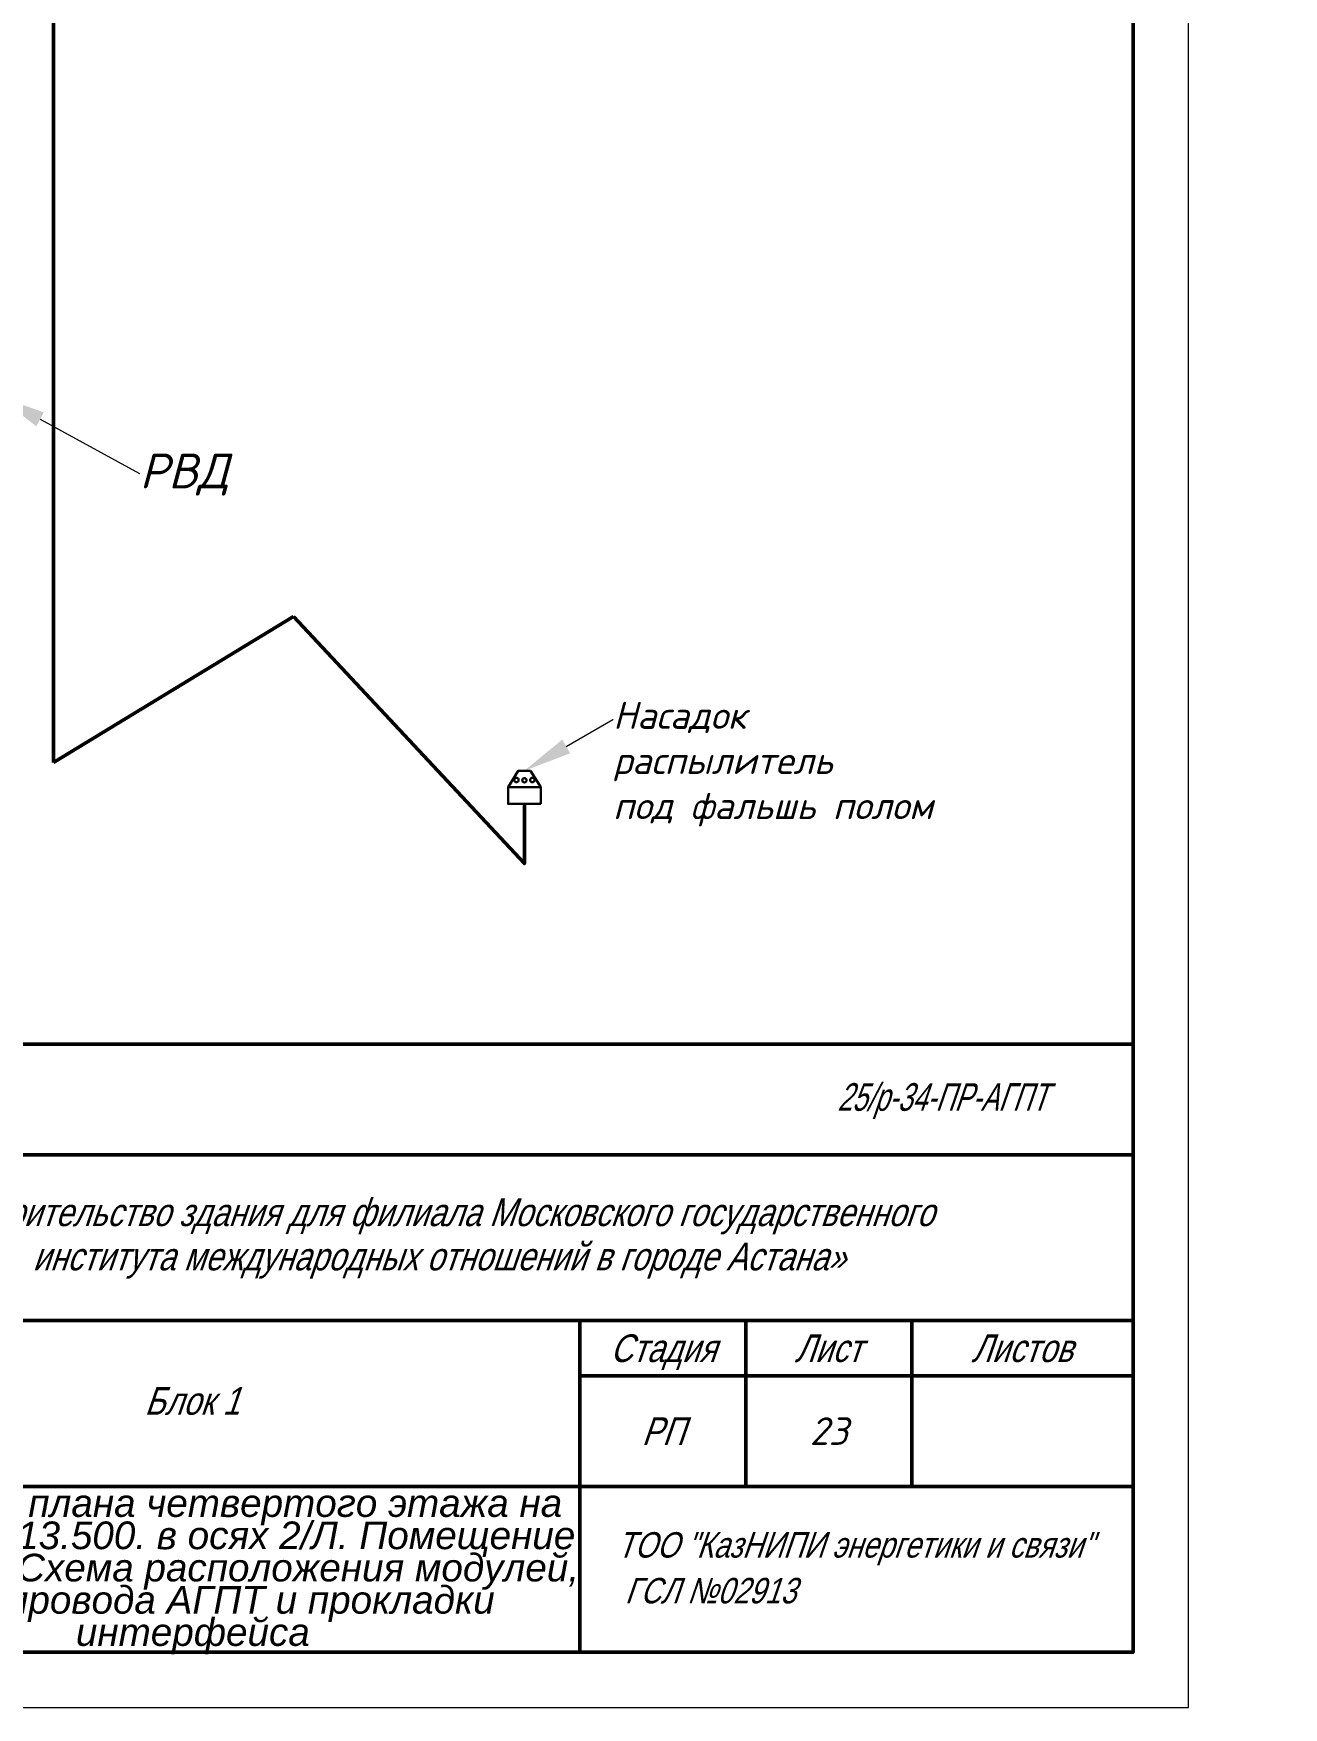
# Model space of a CAD drawing. Header units: millimetres. Extents: x 30169 to 203393, y 1026 to 13462.
# Drawn here: x 141307 to 145828, y 1026 to 7083 of the extents above; entities that cross this region are included whole.
import ezdxf
from ezdxf import colors
from ezdxf.entities.mleader import LeaderData, LeaderLine
from ezdxf.enums import TextEntityAlignment as Align
from ezdxf.math import Vec2, Vec3

# ---------------------------------------------------------------- set-up
doc = ezdxf.new("R2010")
doc.units = ezdxf.units.MM
doc.linetypes.add('CONTINUA', pattern=[0])
doc.layers.add('4.4.4._Сэндвич', color=252, linetype='Continuous', lineweight=53)
doc.layers.add('RC-Выноски', color=7, linetype='Continuous', lineweight=0)
doc.layers.add('STANDARD', color=18, linetype='Continuous', lineweight=25, true_color=0x000000)
doc.layers.add('АГПТ', color=7, linetype='Continuous')
doc.styles.add('ARIAL', font='arial.ttf')
doc.styles.add('RubezhCAD', font='arial.ttf', dxfattribs={"width": 0.8})
doc.styles.get("Standard").update_dxf_attribs({"font": 'arial.ttf'})
doc.styles.add('Архитектурный', font='isocpeui.ttf')

# ---------------------------------------------------------------- blocks, each defined once
blk = doc.blocks.new('*U297')
at = {"lineweight": 0}
blk.add_lwpolyline([(-415, -5), (5, -5), (5, 292), (-415, 292)], close=True, dxfattribs=at)
at = {"color": 0, "linetype": 'Continuous', "lineweight": 50}
blk.add_lwpolyline([(-395, 287), (0, 287), (0, 0), (-395, 0)], close=True, dxfattribs=at)
at = {"lineweight": 0}
blk.add_lwpolyline([(0, -5), (5, -5), (5, 0)], dxfattribs=at)
at = {"layer": 'STANDARD', "color": 0, "linetype": 'Continuous', "lineweight": 50}
for p, q in [((-185, 55), (0, 55)), ((-120, 45), (0, 45)), ((-185, 30), (0, 30)), ((-50, 0), (-50, 30)), ((-35, 15), (-35, 30)), ((-20, 30), (-20, 15)), ((-50, 25), (0, 25)), ((-120, 15), (0, 15))]:
    blk.add_line(p, q, dxfattribs=at)
at = {"layer": 'STANDARD', "color": 0, "linetype": 'Continuous', "lineweight": 13}
for p, q in [((-50, 15), (0, 15)), ((-50, 0), (-50, 15)), ((0, 15), (0, 0)), ((0, 0), (-185, 0))]:
    blk.add_line(p, q, dxfattribs=at)
at = {"layer": 'STANDARD', "color": 0, "linetype": 'Continuous', "lineweight": 13, "style": 'ARIAL', "oblique": 19}
for s, width, p, p2 in [('25/р-34-ПР-АГПТ', 0.68161, (-26.75, 48.97), (-7.75, 48.97)), ('«Строительство здания для филиала Московского государственного ', 0.80229, (-108.27, 38.54), (-17.24, 38.54)), ('института международных отношений в городе Астана»', 0.801042, (-99.49, 34.54), (-26.02, 34.54)), ('Листов', 0.802125, (-14.62, 26.25), (-5.48, 26.25)), ('Блок 1', 0.802776, (-89.38, 21.48), (-80.78, 21.48)), ('РП', 0.798948, (-44.43, 18.75), (-40.57, 18.75))]:
    blk.add_text(s, height=2.5, dxfattribs=dict(at, width=width)).set_placement(p, p2, align=Align.FIT)
at = {"layer": 'STANDARD', "color": 0, "linetype": 'Continuous', "lineweight": 50, "style": 'ARIAL', "oblique": 19}
for s, width, p, p2 in [('Стадия', 0.800956, (-47.28, 26.25), (-37.72, 26.25)), ('Лист', 0.799437, (-30.6, 26.25), (-24.53, 26.25))]:
    blk.add_text(s, height=2.5, dxfattribs=dict(at, width=width)).set_placement(p, p2, align=Align.FIT)
at = {"layer": 'STANDARD', "color": 0, "linetype": 'Continuous', "lineweight": 5, "style": 'ARIAL', "oblique": 19}
for s, width, p, p2 in [('ТОО "КазНИПИ энергетики и связи" ', 0.800126, (-46.66, 8.56), (-2.96, 8.56)), (' ГСЛ №02913                               ', 0.795255, (-46.66, 4.42), (-8.48, 4.42))]:
    blk.add_text(s, height=2.3, dxfattribs=dict(at, width=width)).set_placement(p, p2, align=Align.FIT)
blk = doc.blocks.new('насадок')
at = {"layer": 'АГПТ', "color": 5, "linetype": 'ByBlock', "lineweight": 30}
for points in [[(4552758.7, 918816.9), (4552927.1, 918816.9), (4552927.1, 918731.1), (4552758.7, 918731.1)], [(4552811.6, 918645.3), (4552874.2, 918645.3), (4552927.1, 918731.1), (4552758.7, 918731.1)]]:
    blk.add_lwpolyline(points, close=True, dxfattribs=at)
for centre in [(4552801.9, 918693.4), (4552842.9, 918694.7), (4552883.9, 918693.4)]:
    blk.add_circle(centre, 11.4, dxfattribs=at)
blk = doc.blocks.new('монтBTH')
at = {"layer": 'RC-Выноски'}
ml = blk.add_multileader_mtext('Standard', dxfattribs=at)
ml.set_content('плита перекрытия', color=256, style='RubezhCAD')
ml.set_leader_properties()
ml.build(insert=Vec2(0, 0))
ml.multileader.update_dxf_attribs({"text_left_attachment_type": 2, "dogleg_length": 2, "arrow_head_size": 400, "scale": 100})
ctx = ml.context
ctx.base_point, ctx.scale, ctx.char_height, ctx.arrow_head_size, ctx.landing_gap_size, ctx.plane_origin = Vec3(4840785, -930815), 100, 250, 400, 100, Vec3(4361989, -1118802)
ctx.left_attachment, ctx.text_align_type = 2, 1
notes = []
notes.append((ctx, [(1, (1, 1, 0), (4843511, -930815), (-1, 0), 200, [(0, [(4843857, -932126)], 0, [])])]))
ctx.mtext.insert, ctx.mtext.width, ctx.mtext.alignment, ctx.mtext.flow_direction = Vec3(4842048, -930655), 2861.91, 2, 5
ml = blk.add_multileader_mtext('Standard', dxfattribs=at)
ml.set_content('труба гофрированная', color=256, style='RubezhCAD')
ml.set_leader_properties()
ml.build(insert=Vec2(0, 0))
ml.multileader.update_dxf_attribs({"text_left_attachment_type": 2, "dogleg_length": 2, "arrow_head_size": 400, "scale": 100})
ctx = ml.context
ctx.base_point, ctx.scale, ctx.char_height, ctx.arrow_head_size, ctx.landing_gap_size, ctx.plane_origin = Vec3(4840290, -934409), 100, 250, 400, 100, Vec3(4361989, -1122393)
ctx.left_attachment, ctx.text_align_type = 2, 1
notes.append((ctx, [(1, (1, 1, 0), (4843511, -934406), (-1, 0), 200, [(0, [(4843857, -933478)], 0, [])])]))
ctx.mtext.insert, ctx.mtext.width, ctx.mtext.alignment, ctx.mtext.flow_direction = Vec3(4841800, -934244), 2861.91, 2, 5
ml = blk.add_multileader_mtext('Standard', dxfattribs=at)
ml.set_content('скоба крепежная', color=256, style='RubezhCAD')
ml.set_leader_properties()
ml.build(insert=Vec2(0, 0))
ml.multileader.update_dxf_attribs({"text_left_attachment_type": 2, "dogleg_length": 2, "arrow_head_size": 400, "scale": 100})
ctx = ml.context
ctx.base_point, ctx.scale, ctx.char_height, ctx.arrow_head_size, ctx.landing_gap_size, ctx.plane_origin = Vec3(4840942, -935134), 100, 250, 400, 100, Vec3(4361989, -1123118)
ctx.left_attachment, ctx.text_align_type = 2, 1
notes.append((ctx, [(1, (1, 1, 0), (4843511, -935131), (-1, 0), 200, [(0, [(4844253, -933754)], 0, [])])]))
ctx.mtext.insert, ctx.mtext.width, ctx.mtext.alignment, ctx.mtext.flow_direction = Vec3(4842127, -934971), 2861.91, 2, 5
ml = blk.add_multileader_mtext('Standard', dxfattribs=at)
ml.set_content('Извещатель пожарный дымовой', color=256, style='RubezhCAD')
ml.set_leader_properties()
ml.build(insert=Vec2(0, 0))
ml.multileader.update_dxf_attribs({"text_left_attachment_type": 2, "dogleg_length": 2, "arrow_head_size": 400, "scale": 100})
ctx = ml.context
ctx.base_point, ctx.scale, ctx.char_height, ctx.arrow_head_size, ctx.landing_gap_size, ctx.plane_origin = Vec3(4844143, -935339), 100, 250, 400, 100, Vec3(4365549, -1123118)
ctx.left_attachment, ctx.text_align_type = 2, 1
notes.append((ctx, [(1, (1, 1, 0), (4847071, -935131), (-1, 0), 200, [(0, [(4846626, -933853)], 0, [])])]))
ctx.mtext.insert, ctx.mtext.width, ctx.mtext.alignment, ctx.mtext.flow_direction = Vec3(4845507, -934971), 2861.91, 2, 5
for ctx, leaders in notes:
    for number, flags, end, landing, length, lines in leaders:
        leader = LeaderData()
        leader.index, (leader.has_last_leader_line, leader.has_dogleg_vector, leader.attachment_direction) = number, flags
        leader.last_leader_point, leader.dogleg_vector, leader.dogleg_length = Vec3(end), Vec3(landing), length
        for number, points, colour, breaks in lines:
            line = LeaderLine()
            line.index, line.vertices, line.color, line.breaks = number, Vec3.list(points), colors.encode_raw_color(colour), breaks
            leader.lines.append(line)
        ctx.leaders.append(leader)

msp = doc.modelspace()

# ---------------------------------------------------------------- linework, layer by layer
at = {"layer": 'АГПТ', "color": 244, "lineweight": 50, "true_color": 0x991b1e}
for points in [[(141380.2, 8857.9), (141380.2, 4445.8)], [(141380.2, 4445.8), (142248.1, 4973.9)], [(142248.1, 4973.9), (143082.6, 4079.4), (143082.6, 4295.5)]]:
    msp.add_lwpolyline(points, dxfattribs=at)

# ---------------------------------------------------------------- block references
ref = msp.add_blockref('*U297', (145283.7, 1226.4), dxfattribs=dict(xscale=40, yscale=40, zscale=40))
ref.add_attrib('ЛИСТ_первый', '23', dxfattribs={"height": 100, "style": 'Архитектурный'}).set_placement((144183.7, 2026.4), align=Align.MIDDLE_CENTER)
at = {"layer": '4.4.4._Сэндвич', "color": 1, "lineweight": 0, "xscale": 0.35, "yscale": 0.35, "zscale": 0.35}
msp.add_blockref('монтBTH', (-1542617.5, 328893.4), dxfattribs=at)
at = {"layer": 'АГПТ', "color": 251, "linetype": 'ByBlock', "lineweight": 5, "xscale": 0.7, "yscale": 0.7, "zscale": 0.7, "rotation": 180}
msp.add_blockref('насадок', (3330072.6, 647467.3), dxfattribs=at)

# ---------------------------------------------------------------- texts
at = {"layer": '4.4.4._Сэндвич', "color": 0, "lineweight": 30, "insert": (140483.7, 1816), "char_height": 100, "attachment_point": 1, "style": 'ARIAL'}
msp.add_mtext_dynamic_manual_height_columns('\\pxsm0.7,qc;{\\fArial|b0|i1|c204|p34;Фрагмент плана четвертого этажа на отметке +13.500. в осях 2/Л. Помещение Кроссовой. Cхема расположения модулей, трубопровода АГПТ и прокладки интерфейса}', width=2800, gutter_width=1125, heights=[0], dxfattribs=at)

# ---------------------------------------------------------------- leaders
at = {"layer": 'АГПТ', "color": 0, "linetype": 'Continuous', "lineweight": 15}
ml = msp.add_multileader_mtext('Standard', dxfattribs=at)
ml.set_content('{\\fISOCPEUR|b0|i1|c204|p34;РВД}')
ml.set_leader_properties(color=256, linetype='CONTINUA', lineweight=15)
ml.build(insert=Vec2(0, 0))
ml.multileader.update_dxf_attribs({"dogleg_length": 0.36, "arrow_head_size": 175})
ctx = ml.context
ctx.base_point, ctx.char_height, ctx.arrow_head_size, ctx.landing_gap_size, ctx.plane_origin = Vec3(141691, 5490.7), 126, 175, 0.063, Vec3(144291.3, 988.2)
notes = []
notes.append((ctx, [(1, (1, 1, 0), (141690.8, 5490.7), (1, 0), 0.252, [(0, [(141177.7, 5770.9)], 0, [])])]))
ctx.mtext.insert, ctx.mtext.flow_direction = Vec3(141691.1, 5563.1), 5
ml = msp.add_multileader_mtext('Standard', dxfattribs=at)
ml.set_content('Насадок \\Pраспылитель\\Pпод фальшь полом', style='Архитектурный')
ml.set_leader_properties(color=256, linetype='CONTINUA', lineweight=15)
ml.build(insert=Vec2(0, 0))
ml.multileader.update_dxf_attribs({"dogleg_length": 0.36, "arrow_head_size": 175})
ctx = ml.context
ctx.base_point, ctx.char_height, ctx.arrow_head_size, ctx.landing_gap_size, ctx.plane_origin = Vec3(143403.2, 4601.4), 98, 175, 0.063, Vec3(144815, 288)
notes.append((ctx, [(1, (1, 1, 0), (143402.9, 4601.4), (1, 0), 0.252, [(0, [(143082.6, 4415.6)], 0, [])])]))
ctx.mtext.insert, ctx.mtext.width, ctx.mtext.flow_direction = Vec3(143403.2, 4665.1), 1432.124, 5
for ctx, leaders in notes:
    for number, flags, end, landing, length, lines in leaders:
        leader = LeaderData()
        leader.index, (leader.has_last_leader_line, leader.has_dogleg_vector, leader.attachment_direction) = number, flags
        leader.last_leader_point, leader.dogleg_vector, leader.dogleg_length = Vec3(end), Vec3(landing), length
        for number, points, colour, breaks in lines:
            line = LeaderLine()
            line.index, line.vertices, line.color, line.breaks = number, Vec3.list(points), colors.encode_raw_color(colour), breaks
            leader.lines.append(line)
        ctx.leaders.append(leader)

doc.saveas('drawing.dxf')
